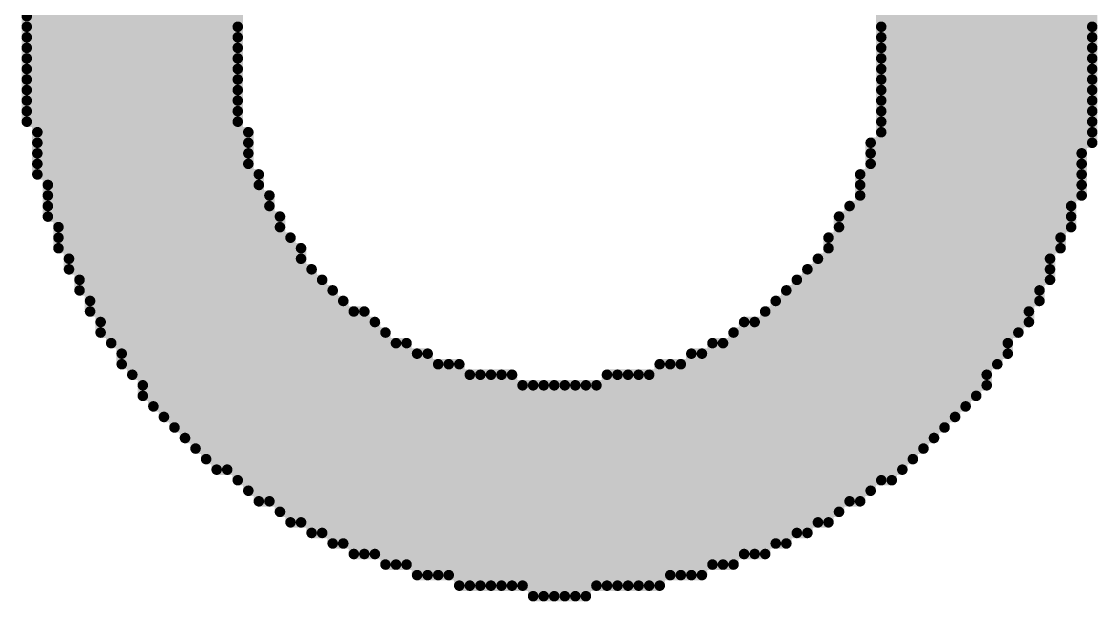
# Model space of a CAD drawing. Header units: millimetres. Extents: x 815.6 to 893.6, y 388.2 to 436.2.
# Drawn here: x 821.658 to 824.249, y 423.694 to 425.091 of the extents above; entities that cross this region are included whole.
import ezdxf

# ---------------------------------------------------------------- set-up
doc = ezdxf.new("R2010")
doc.units = ezdxf.units.MM
doc.layers.add('TOPOVERLAY', color=7, linetype='Continuous')

# ---------------------------------------------------------------- blocks, each defined once
blk = doc.blocks.new('10MM_9')
at = {"layer": 'TOPOVERLAY', "const_width": 0.0254}
for points in [[(-1.312342, 0.1397), (-1.312342, 2.4257)], [(-1.286942, 0.0127), (-1.286942, 2.4257)], [(-1.261542, -0.0889), (-1.261542, 2.4257)], [(-1.236142, -0.1651), (-1.236142, 2.4257)], [(-1.210742, -0.2159), (-1.210742, 2.4257)], [(-1.185342, -0.2667), (-1.185342, 2.4257)], [(-1.159942, -0.3175), (-1.159942, 2.4257)], [(-1.134542, -0.3683), (-1.134542, 2.4257)], [(-1.109142, -0.3937), (-1.109142, 2.4257)], [(-1.083742, -0.4445), (-1.083742, 2.4257)], [(-1.058342, -0.4699), (-1.058342, 2.4257)], [(-1.032942, -0.5207), (-1.032942, 2.4257)], [(-1.007542, -0.5461), (-1.007542, 2.4257)], [(-0.982142, -0.5715), (-0.982142, 2.4257)], [(-0.956742, -0.5969), (-0.956742, 2.4257)], [(-0.931342, -0.6223), (-0.931342, 2.4257)], [(-0.905942, -0.6477), (-0.905942, 2.4257)], [(-0.880542, -0.6731), (-0.880542, 2.4257)], [(-0.855142, -0.6985), (-0.855142, 2.4257)], [(-0.829742, -0.6985), (-0.829742, 2.4257)], [(-0.804342, -0.7239), (-0.804342, 1.3081)], [(0.745058, -0.7239), (0.745058, 1.3081)], [(0.770458, -0.7239), (0.770458, 1.3081)], [(0.795858, -0.6985), (0.795858, 1.2827)], [(0.821258, -0.6731), (0.821258, 1.2573)], [(0.846658, -0.6477), (0.846658, 1.2319)], [(0.872058, -0.6223), (0.872058, 1.2065)], [(0.897458, -0.5969), (0.897458, 1.1811)], [(0.922858, -0.5715), (0.922858, 1.1557)], [(0.948258, -0.5461), (0.948258, 1.1303)], [(0.973658, -0.5207), (0.973658, 1.1049)], [(0.999058, -0.4953), (0.999058, 1.0795)], [(1.024458, -0.4445), (1.024458, 1.0287)], [(1.049858, -0.4191), (1.049858, 1.0033)], [(1.075258, -0.3683), (1.075258, 0.9525)], [(1.100658, -0.3429), (1.100658, 0.9271)], [(1.126058, -0.2921), (1.126058, 0.8763)], [(1.151458, -0.2413), (1.151458, 0.8255)], [(1.176858, -0.1651), (1.176858, 0.7747)], [(1.202258, -0.1143), (1.202258, 0.6985)], [(1.227658, -0.0381), (1.227658, 0.6223)], [(1.253058, 0.0889), (1.253058, 0.4953)], [(-1.312342, 0.3683), (-0.804342, 0.3683)], [(0.745058, 0.3683), (1.253058, 0.3683)], [(-1.312342, 0.3429), (-0.804342, 0.3429)], [(0.745058, 0.3429), (1.253058, 0.3429)], [(-1.312342, 0.3175), (-0.804342, 0.3175)], [(0.745058, 0.3175), (1.253058, 0.3175)], [(-1.312342, 0.2921), (-0.804342, 0.2921)], [(0.745058, 0.2921), (1.253058, 0.2921)], [(-1.312342, 0.2667), (-0.804342, 0.2667)], [(0.745058, 0.2667), (1.253058, 0.2667)], [(-1.312342, 0.2413), (-0.804342, 0.2413)], [(0.745058, 0.2413), (1.253058, 0.2413)], [(-1.312342, 0.2159), (-0.804342, 0.2159)], [(0.745058, 0.2159), (1.253058, 0.2159)], [(-1.312342, 0.1905), (-0.804342, 0.1905)], [(0.745058, 0.1905), (1.253058, 0.1905)], [(-1.312342, 0.1651), (-0.804342, 0.1651)], [(0.745058, 0.1651), (1.253058, 0.1651)], [(-1.312342, 0.1397), (-0.804342, 0.1397)], [(0.745058, 0.1397), (1.253058, 0.1397)], [(-1.286942, 0.1143), (-0.778942, 0.1143)], [(-0.778942, -0.7493), (-0.778942, 0.1143)], [(0.745058, 0.1143), (1.253058, 0.1143)], [(-1.286942, 0.0889), (-0.778942, 0.0889)], [(0.719658, -0.7493), (0.719658, 0.0889)], [(0.719658, 0.0889), (1.253058, 0.0889)], [(-1.286942, 0.0635), (-0.778942, 0.0635)], [(0.719658, 0.0635), (1.227658, 0.0635)], [(-1.286942, 0.0381), (-0.778942, 0.0381)], [(0.719658, 0.0381), (1.227658, 0.0381)], [(-1.286942, 0.0127), (-0.753542, 0.0127)], [(-1.261542, -0.0127), (-0.753542, -0.0127)], [(-0.753542, -0.7747), (-0.753542, 0.0127)], [(0.694258, -0.7747), (0.694258, 0.0127)], [(0.694258, 0.0127), (1.227658, 0.0127)], [(0.694258, -0.0127), (1.227658, -0.0127)], [(-1.261542, -0.0381), (-0.728142, -0.0381)], [(-0.728142, -0.7747), (-0.728142, -0.0381)], [(0.694258, -0.0381), (1.227658, -0.0381)], [(-1.261542, -0.0635), (-0.728142, -0.0635)], [(0.668858, -0.7747), (0.668858, -0.0635)], [(0.668858, -0.0635), (1.202258, -0.0635)], [(-1.261542, -0.0889), (-0.702742, -0.0889)], [(-0.702742, -0.8001), (-0.702742, -0.0889)], [(0.643458, -0.8001), (0.643458, -0.0889)], [(0.643458, -0.0889), (1.202258, -0.0889)], [(-1.236142, -0.1143), (-0.702742, -0.1143)], [(0.643458, -0.1143), (1.202258, -0.1143)], [(-1.236142, -0.1397), (-0.677342, -0.1397)], [(-0.677342, -0.8255), (-0.677342, -0.1397)], [(0.618058, -0.8255), (0.618058, -0.1397)], [(0.618058, -0.1397), (1.176858, -0.1397)], [(-1.236142, -0.1651), (-0.651942, -0.1651)], [(-0.651942, -0.8255), (-0.651942, -0.1651)], [(0.618058, -0.1651), (1.176858, -0.1651)], [(-1.210742, -0.1905), (-0.651942, -0.1905)], [(0.592658, -0.8255), (0.592658, -0.1905)], [(0.592658, -0.1905), (1.151458, -0.1905)], [(-1.210742, -0.2159), (-0.626542, -0.2159)], [(-0.626542, -0.8509), (-0.626542, -0.2159)], [(0.567258, -0.8509), (0.567258, -0.2159)], [(0.567258, -0.2159), (1.151458, -0.2159)], [(-1.185342, -0.2413), (-0.601142, -0.2413)], [(-0.601142, -0.8509), (-0.601142, -0.2413)], [(0.541858, -0.8509), (0.541858, -0.2413)], [(0.541858, -0.2413), (1.151458, -0.2413)], [(-1.185342, -0.2667), (-0.575742, -0.2667)], [(-0.575742, -0.8763), (-0.575742, -0.2667)], [(0.516458, -0.8763), (0.516458, -0.2667)], [(0.516458, -0.2667), (1.126058, -0.2667)], [(-1.159942, -0.2921), (-0.550342, -0.2921)], [(-0.550342, -0.8763), (-0.550342, -0.2921)], [(0.491058, -0.8763), (0.491058, -0.2921)], [(0.491058, -0.2921), (1.126058, -0.2921)], [(-1.159942, -0.3175), (-0.499542, -0.3175)], [(-0.524942, -0.9017), (-0.524942, -0.3175)], [(-0.499542, -0.9017), (-0.499542, -0.3175)], [(0.465658, -0.9017), (0.465658, -0.3175)], [(0.465658, -0.3175), (1.100658, -0.3175)], [(-1.134542, -0.3429), (-0.474142, -0.3429)], [(-0.474142, -0.9017), (-0.474142, -0.3429)], [(0.414858, -0.9017), (0.414858, -0.3429)], [(0.414858, -0.3429), (1.100658, -0.3429)], [(0.440258, -0.9017), (0.440258, -0.3429)], [(-1.134542, -0.3683), (-0.448742, -0.3683)], [(-0.448742, -0.9271), (-0.448742, -0.3683)], [(0.389458, -0.9271), (0.389458, -0.3683)], [(0.389458, -0.3683), (1.075258, -0.3683)], [(-1.109142, -0.3937), (-0.397942, -0.3937)], [(-0.423342, -0.9271), (-0.423342, -0.3937)], [(-0.397942, -0.9271), (-0.397942, -0.3937)], [(0.338658, -0.9271), (0.338658, -0.3937)], [(0.338658, -0.3937), (1.049858, -0.3937)], [(0.364058, -0.9271), (0.364058, -0.3937)], [(-1.083742, -0.4191), (-0.347142, -0.4191)], [(-0.372542, -0.9525), (-0.372542, -0.4191)], [(-0.347142, -0.9525), (-0.347142, -0.4191)], [(0.287858, -0.9525), (0.287858, -0.4191)], [(0.287858, -0.4191), (1.049858, -0.4191)], [(0.313258, -0.9525), (0.313258, -0.4191)], [(-1.083742, -0.4445), (-0.270942, -0.4445)], [(-0.321742, -0.9525), (-0.321742, -0.4445)], [(-0.296342, -0.9525), (-0.296342, -0.4445)], [(-0.270942, -0.9779), (-0.270942, -0.4445)], [(0.211658, -0.9779), (0.211658, -0.4445)], [(0.211658, -0.4445), (1.024458, -0.4445)], [(0.237058, -0.9525), (0.237058, -0.4445)], [(0.262458, -0.9525), (0.262458, -0.4445)], [(-1.058342, -0.4699), (-0.143942, -0.4699)], [(-0.245542, -0.9779), (-0.245542, -0.4699)], [(-0.220142, -0.9779), (-0.220142, -0.4699)], [(-0.194742, -0.9779), (-0.194742, -0.4699)], [(-0.169342, -0.9779), (-0.169342, -0.4699)], [(-0.143942, -0.9779), (-0.143942, -0.4699)], [(0.084658, -0.9779), (0.084658, -0.4699)], [(0.084658, -0.4699), (0.999058, -0.4699)], [(0.110058, -0.9779), (0.110058, -0.4699)], [(0.135458, -0.9779), (0.135458, -0.4699)], [(0.160858, -0.9779), (0.160858, -0.4699)], [(0.186258, -0.9779), (0.186258, -0.4699)], [(-1.032942, -0.4953), (0.999058, -0.4953)], [(-0.118542, -0.9779), (-0.118542, -0.4953)], [(-0.093142, -1.0033), (-0.093142, -0.4953)], [(-0.067742, -1.0033), (-0.067742, -0.4953)], [(-0.042342, -1.0033), (-0.042342, -0.4953)], [(-0.016942, -1.0033), (-0.016942, -0.4953)], [(0.008458, -1.0033), (0.008458, -0.4953)], [(0.033858, -1.0033), (0.033858, -0.4953)], [(0.059258, -0.9779), (0.059258, -0.4953)], [(-1.032942, -0.5207), (0.973658, -0.5207)], [(-1.007542, -0.5461), (0.948258, -0.5461)], [(-0.982142, -0.5715), (0.922858, -0.5715)], [(-0.956742, -0.5969), (0.897458, -0.5969)], [(-0.931342, -0.6223), (0.872058, -0.6223)], [(-0.905942, -0.6477), (0.846658, -0.6477)], [(-0.880542, -0.6731), (0.821258, -0.6731)], [(-0.855142, -0.6985), (0.795858, -0.6985)], [(-0.804342, -0.7239), (0.770458, -0.7239)], [(-0.778942, -0.7493), (0.719658, -0.7493)], [(-0.753542, -0.7747), (0.694258, -0.7747)], [(-0.702742, -0.8001), (0.643458, -0.8001)], [(-0.677342, -0.8255), (0.618058, -0.8255)], [(-0.626542, -0.8509), (0.567258, -0.8509)], [(-0.575742, -0.8763), (0.516458, -0.8763)], [(-0.524942, -0.9017), (0.465658, -0.9017)], [(-0.448742, -0.9271), (0.389458, -0.9271)], [(-0.372542, -0.9525), (0.313258, -0.9525)], [(-0.270942, -0.9779), (0.211658, -0.9779)], [(-0.093142, -1.0033), (0.033858, -1.0033)]]:
    blk.add_lwpolyline(points, dxfattribs=at)
at = {"layer": 'TOPOVERLAY', "const_width": 0.0127}
for points in [[(-1.318692, 0.3937, 1), (-1.305992, 0.3937, 1)], [(-1.318692, 0.3683, 1), (-1.305992, 0.3683, 1)], [(-0.810692, 0.3683, 1), (-0.797992, 0.3683, 1)], [(0.738708, 0.3683, 1), (0.751408, 0.3683, 1)], [(1.246708, 0.3683, 1), (1.259408, 0.3683, 1)], [(-1.318692, 0.3429, 1), (-1.305992, 0.3429, 1)], [(-0.810692, 0.3429, 1), (-0.797992, 0.3429, 1)], [(0.738708, 0.3429, 1), (0.751408, 0.3429, 1)], [(1.246708, 0.3429, 1), (1.259408, 0.3429, 1)], [(-1.318692, 0.3175, 1), (-1.305992, 0.3175, 1)], [(-0.810692, 0.3175, 1), (-0.797992, 0.3175, 1)], [(0.738708, 0.3175, 1), (0.751408, 0.3175, 1)], [(1.246708, 0.3175, 1), (1.259408, 0.3175, 1)], [(-1.318692, 0.2921, 1), (-1.305992, 0.2921, 1)], [(-0.810692, 0.2921, 1), (-0.797992, 0.2921, 1)], [(0.738708, 0.2921, 1), (0.751408, 0.2921, 1)], [(1.246708, 0.2921, 1), (1.259408, 0.2921, 1)], [(-1.318692, 0.2667, 1), (-1.305992, 0.2667, 1)], [(-0.810692, 0.2667, 1), (-0.797992, 0.2667, 1)], [(0.738708, 0.2667, 1), (0.751408, 0.2667, 1)], [(1.246708, 0.2667, 1), (1.259408, 0.2667, 1)], [(-1.318692, 0.2413, 1), (-1.305992, 0.2413, 1)], [(-0.810692, 0.2413, 1), (-0.797992, 0.2413, 1)], [(0.738708, 0.2413, 1), (0.751408, 0.2413, 1)], [(1.246708, 0.2413, 1), (1.259408, 0.2413, 1)], [(-1.318692, 0.2159, 1), (-1.305992, 0.2159, 1)], [(-0.810692, 0.2159, 1), (-0.797992, 0.2159, 1)], [(0.738708, 0.2159, 1), (0.751408, 0.2159, 1)], [(1.246708, 0.2159, 1), (1.259408, 0.2159, 1)], [(-1.318692, 0.1905, 1), (-1.305992, 0.1905, 1)], [(-0.810692, 0.1905, 1), (-0.797992, 0.1905, 1)], [(0.738708, 0.1905, 1), (0.751408, 0.1905, 1)], [(1.246708, 0.1905, 1), (1.259408, 0.1905, 1)], [(-1.318692, 0.1651, 1), (-1.305992, 0.1651, 1)], [(-0.810692, 0.1651, 1), (-0.797992, 0.1651, 1)], [(0.738708, 0.1651, 1), (0.751408, 0.1651, 1)], [(1.246708, 0.1651, 1), (1.259408, 0.1651, 1)], [(-1.318692, 0.1397, 1), (-1.305992, 0.1397, 1)], [(-1.318692, 0.1397, 1), (-1.305992, 0.1397, 1)], [(-0.810692, 0.1397, 1), (-0.797992, 0.1397, 1)], [(0.738708, 0.1397, 1), (0.751408, 0.1397, 1)], [(1.246708, 0.1397, 1), (1.259408, 0.1397, 1)], [(-1.293292, 0.1143, 1), (-1.280592, 0.1143, 1)], [(-0.785292, 0.1143, 1), (-0.772592, 0.1143, 1)], [(-0.785292, 0.1143, 1), (-0.772592, 0.1143, 1)], [(0.738708, 0.1143, 1), (0.751408, 0.1143, 1)], [(1.246708, 0.1143, 1), (1.259408, 0.1143, 1)], [(-1.293292, 0.0889, 1), (-1.280592, 0.0889, 1)], [(-0.785292, 0.0889, 1), (-0.772592, 0.0889, 1)], [(0.713308, 0.0889, 1), (0.726008, 0.0889, 1)], [(0.713308, 0.0889, 1), (0.726008, 0.0889, 1)], [(1.246708, 0.0889, 1), (1.259408, 0.0889, 1)], [(1.246708, 0.0889, 1), (1.259408, 0.0889, 1)], [(-1.293292, 0.0635, 1), (-1.280592, 0.0635, 1)], [(-0.785292, 0.0635, 1), (-0.772592, 0.0635, 1)], [(0.713308, 0.0635, 1), (0.726008, 0.0635, 1)], [(1.221308, 0.0635, 1), (1.234008, 0.0635, 1)], [(-1.293292, 0.0381, 1), (-1.280592, 0.0381, 1)], [(-0.785292, 0.0381, 1), (-0.772592, 0.0381, 1)], [(0.713308, 0.0381, 1), (0.726008, 0.0381, 1)], [(1.221308, 0.0381, 1), (1.234008, 0.0381, 1)], [(-1.293292, 0.0127, 1), (-1.280592, 0.0127, 1)], [(-1.293292, 0.0127, 1), (-1.280592, 0.0127, 1)], [(-0.759892, 0.0127, 1), (-0.747192, 0.0127, 1)], [(-0.759892, 0.0127, 1), (-0.747192, 0.0127, 1)], [(-0.759892, -0.0127, 1), (-0.747192, -0.0127, 1)], [(0.687908, 0.0127, 1), (0.700608, 0.0127, 1)], [(0.687908, 0.0127, 1), (0.700608, 0.0127, 1)], [(0.687908, -0.0127, 1), (0.700608, -0.0127, 1)], [(1.221308, 0.0127, 1), (1.234008, 0.0127, 1)], [(-1.267892, -0.0127, 1), (-1.255192, -0.0127, 1)], [(-1.267892, -0.0381, 1), (-1.255192, -0.0381, 1)], [(-0.734492, -0.0381, 1), (-0.721792, -0.0381, 1)], [(-0.734492, -0.0381, 1), (-0.721792, -0.0381, 1)], [(0.687908, -0.0381, 1), (0.700608, -0.0381, 1)], [(1.221308, -0.0127, 1), (1.234008, -0.0127, 1)], [(1.221308, -0.0381, 1), (1.234008, -0.0381, 1)], [(1.221308, -0.0381, 1), (1.234008, -0.0381, 1)], [(-1.267892, -0.0635, 1), (-1.255192, -0.0635, 1)], [(-0.734492, -0.0635, 1), (-0.721792, -0.0635, 1)], [(0.662508, -0.0635, 1), (0.675208, -0.0635, 1)], [(0.662508, -0.0635, 1), (0.675208, -0.0635, 1)], [(1.195908, -0.0635, 1), (1.208608, -0.0635, 1)], [(-1.267892, -0.0889, 1), (-1.255192, -0.0889, 1)], [(-1.267892, -0.0889, 1), (-1.255192, -0.0889, 1)], [(-0.709092, -0.0889, 1), (-0.696392, -0.0889, 1)], [(-0.709092, -0.0889, 1), (-0.696392, -0.0889, 1)], [(0.637108, -0.0889, 1), (0.649808, -0.0889, 1)], [(0.637108, -0.0889, 1), (0.649808, -0.0889, 1)], [(1.195908, -0.0889, 1), (1.208608, -0.0889, 1)], [(-1.242492, -0.1143, 1), (-1.229792, -0.1143, 1)], [(-0.709092, -0.1143, 1), (-0.696392, -0.1143, 1)], [(0.637108, -0.1143, 1), (0.649808, -0.1143, 1)], [(1.195908, -0.1143, 1), (1.208608, -0.1143, 1)], [(1.195908, -0.1143, 1), (1.208608, -0.1143, 1)], [(-1.242492, -0.1397, 1), (-1.229792, -0.1397, 1)], [(-0.683692, -0.1397, 1), (-0.670992, -0.1397, 1)], [(-0.683692, -0.1397, 1), (-0.670992, -0.1397, 1)], [(0.611708, -0.1397, 1), (0.624408, -0.1397, 1)], [(0.611708, -0.1397, 1), (0.624408, -0.1397, 1)], [(1.170508, -0.1397, 1), (1.183208, -0.1397, 1)], [(-1.242492, -0.1651, 1), (-1.229792, -0.1651, 1)], [(-1.242492, -0.1651, 1), (-1.229792, -0.1651, 1)], [(-0.658292, -0.1651, 1), (-0.645592, -0.1651, 1)], [(-0.658292, -0.1651, 1), (-0.645592, -0.1651, 1)], [(0.611708, -0.1651, 1), (0.624408, -0.1651, 1)], [(1.170508, -0.1651, 1), (1.183208, -0.1651, 1)], [(1.170508, -0.1651, 1), (1.183208, -0.1651, 1)], [(-1.217092, -0.1905, 1), (-1.204392, -0.1905, 1)], [(-0.658292, -0.1905, 1), (-0.645592, -0.1905, 1)], [(0.586308, -0.1905, 1), (0.599008, -0.1905, 1)], [(0.586308, -0.1905, 1), (0.599008, -0.1905, 1)], [(1.145108, -0.1905, 1), (1.157808, -0.1905, 1)], [(-1.217092, -0.2159, 1), (-1.204392, -0.2159, 1)], [(-1.217092, -0.2159, 1), (-1.204392, -0.2159, 1)], [(-0.632892, -0.2159, 1), (-0.620192, -0.2159, 1)], [(-0.632892, -0.2159, 1), (-0.620192, -0.2159, 1)], [(0.560908, -0.2159, 1), (0.573608, -0.2159, 1)], [(0.560908, -0.2159, 1), (0.573608, -0.2159, 1)], [(1.145108, -0.2159, 1), (1.157808, -0.2159, 1)], [(-1.191692, -0.2413, 1), (-1.178992, -0.2413, 1)], [(-0.607492, -0.2413, 1), (-0.594792, -0.2413, 1)], [(-0.607492, -0.2413, 1), (-0.594792, -0.2413, 1)], [(0.535508, -0.2413, 1), (0.548208, -0.2413, 1)], [(0.535508, -0.2413, 1), (0.548208, -0.2413, 1)], [(1.145108, -0.2413, 1), (1.157808, -0.2413, 1)], [(1.145108, -0.2413, 1), (1.157808, -0.2413, 1)], [(-1.191692, -0.2667, 1), (-1.178992, -0.2667, 1)], [(-1.191692, -0.2667, 1), (-1.178992, -0.2667, 1)], [(-0.582092, -0.2667, 1), (-0.569392, -0.2667, 1)], [(-0.582092, -0.2667, 1), (-0.569392, -0.2667, 1)], [(0.510108, -0.2667, 1), (0.522808, -0.2667, 1)], [(0.510108, -0.2667, 1), (0.522808, -0.2667, 1)], [(1.119708, -0.2667, 1), (1.132408, -0.2667, 1)], [(-1.166292, -0.2921, 1), (-1.153592, -0.2921, 1)], [(-0.556692, -0.2921, 1), (-0.543992, -0.2921, 1)], [(-0.556692, -0.2921, 1), (-0.543992, -0.2921, 1)], [(0.484708, -0.2921, 1), (0.497408, -0.2921, 1)], [(0.484708, -0.2921, 1), (0.497408, -0.2921, 1)], [(1.119708, -0.2921, 1), (1.132408, -0.2921, 1)], [(1.119708, -0.2921, 1), (1.132408, -0.2921, 1)], [(-1.166292, -0.3175, 1), (-1.153592, -0.3175, 1)], [(-1.166292, -0.3175, 1), (-1.153592, -0.3175, 1)], [(-0.531292, -0.3175, 1), (-0.518592, -0.3175, 1)], [(-0.505892, -0.3175, 1), (-0.493192, -0.3175, 1)], [(-0.505892, -0.3175, 1), (-0.493192, -0.3175, 1)], [(0.459308, -0.3175, 1), (0.472008, -0.3175, 1)], [(0.459308, -0.3175, 1), (0.472008, -0.3175, 1)], [(1.094308, -0.3175, 1), (1.107008, -0.3175, 1)], [(-1.140892, -0.3429, 1), (-1.128192, -0.3429, 1)], [(-0.480492, -0.3429, 1), (-0.467792, -0.3429, 1)], [(-0.480492, -0.3429, 1), (-0.467792, -0.3429, 1)], [(0.408508, -0.3429, 1), (0.421208, -0.3429, 1)], [(0.408508, -0.3429, 1), (0.421208, -0.3429, 1)], [(0.433908, -0.3429, 1), (0.446608, -0.3429, 1)], [(1.094308, -0.3429, 1), (1.107008, -0.3429, 1)], [(1.094308, -0.3429, 1), (1.107008, -0.3429, 1)], [(-1.140892, -0.3683, 1), (-1.128192, -0.3683, 1)], [(-1.140892, -0.3683, 1), (-1.128192, -0.3683, 1)], [(-0.455092, -0.3683, 1), (-0.442392, -0.3683, 1)], [(-0.455092, -0.3683, 1), (-0.442392, -0.3683, 1)], [(0.383108, -0.3683, 1), (0.395808, -0.3683, 1)], [(0.383108, -0.3683, 1), (0.395808, -0.3683, 1)], [(1.068908, -0.3683, 1), (1.081608, -0.3683, 1)], [(1.068908, -0.3683, 1), (1.081608, -0.3683, 1)], [(-1.115492, -0.3937, 1), (-1.102792, -0.3937, 1)], [(-1.115492, -0.3937, 1), (-1.102792, -0.3937, 1)], [(-0.429692, -0.3937, 1), (-0.416992, -0.3937, 1)], [(-0.404292, -0.3937, 1), (-0.391592, -0.3937, 1)], [(-0.404292, -0.3937, 1), (-0.391592, -0.3937, 1)], [(0.332308, -0.3937, 1), (0.345008, -0.3937, 1)], [(0.332308, -0.3937, 1), (0.345008, -0.3937, 1)], [(0.357708, -0.3937, 1), (0.370408, -0.3937, 1)], [(1.043508, -0.3937, 1), (1.056208, -0.3937, 1)], [(-1.090092, -0.4191, 1), (-1.077392, -0.4191, 1)], [(-0.378892, -0.4191, 1), (-0.366192, -0.4191, 1)], [(-0.353492, -0.4191, 1), (-0.340792, -0.4191, 1)], [(-0.353492, -0.4191, 1), (-0.340792, -0.4191, 1)], [(0.281508, -0.4191, 1), (0.294208, -0.4191, 1)], [(0.281508, -0.4191, 1), (0.294208, -0.4191, 1)], [(0.306908, -0.4191, 1), (0.319608, -0.4191, 1)], [(1.043508, -0.4191, 1), (1.056208, -0.4191, 1)], [(1.043508, -0.4191, 1), (1.056208, -0.4191, 1)], [(-1.090092, -0.4445, 1), (-1.077392, -0.4445, 1)], [(-1.090092, -0.4445, 1), (-1.077392, -0.4445, 1)], [(-0.328092, -0.4445, 1), (-0.315392, -0.4445, 1)], [(-0.302692, -0.4445, 1), (-0.289992, -0.4445, 1)], [(-0.277292, -0.4445, 1), (-0.264592, -0.4445, 1)], [(-0.277292, -0.4445, 1), (-0.264592, -0.4445, 1)], [(0.205308, -0.4445, 1), (0.218008, -0.4445, 1)], [(0.205308, -0.4445, 1), (0.218008, -0.4445, 1)], [(0.230708, -0.4445, 1), (0.243408, -0.4445, 1)], [(0.256108, -0.4445, 1), (0.268808, -0.4445, 1)], [(1.018108, -0.4445, 1), (1.030808, -0.4445, 1)], [(1.018108, -0.4445, 1), (1.030808, -0.4445, 1)], [(-1.064692, -0.4699, 1), (-1.051992, -0.4699, 1)], [(-1.064692, -0.4699, 1), (-1.051992, -0.4699, 1)], [(-0.251892, -0.4699, 1), (-0.239192, -0.4699, 1)], [(-0.226492, -0.4699, 1), (-0.213792, -0.4699, 1)], [(-0.201092, -0.4699, 1), (-0.188392, -0.4699, 1)], [(-0.175692, -0.4699, 1), (-0.162992, -0.4699, 1)], [(-0.150292, -0.4699, 1), (-0.137592, -0.4699, 1)], [(-0.150292, -0.4699, 1), (-0.137592, -0.4699, 1)], [(0.078308, -0.4699, 1), (0.091008, -0.4699, 1)], [(0.078308, -0.4699, 1), (0.091008, -0.4699, 1)], [(0.103708, -0.4699, 1), (0.116408, -0.4699, 1)], [(0.129108, -0.4699, 1), (0.141808, -0.4699, 1)], [(0.154508, -0.4699, 1), (0.167208, -0.4699, 1)], [(0.179908, -0.4699, 1), (0.192608, -0.4699, 1)], [(0.992708, -0.4699, 1), (1.005408, -0.4699, 1)], [(-1.039292, -0.4953, 1), (-1.026592, -0.4953, 1)], [(-0.124892, -0.4953, 1), (-0.112192, -0.4953, 1)], [(-0.099492, -0.4953, 1), (-0.086792, -0.4953, 1)], [(-0.074092, -0.4953, 1), (-0.061392, -0.4953, 1)], [(-0.048692, -0.4953, 1), (-0.035992, -0.4953, 1)], [(-0.023292, -0.4953, 1), (-0.010592, -0.4953, 1)], [(0.002108, -0.4953, 1), (0.014808, -0.4953, 1)], [(0.027508, -0.4953, 1), (0.040208, -0.4953, 1)], [(0.052908, -0.4953, 1), (0.065608, -0.4953, 1)], [(0.992708, -0.4953, 1), (1.005408, -0.4953, 1)], [(0.992708, -0.4953, 1), (1.005408, -0.4953, 1)], [(-1.039292, -0.5207, 1), (-1.026592, -0.5207, 1)], [(-1.039292, -0.5207, 1), (-1.026592, -0.5207, 1)], [(0.967308, -0.5207, 1), (0.980008, -0.5207, 1)], [(0.967308, -0.5207, 1), (0.980008, -0.5207, 1)], [(-1.013892, -0.5461, 1), (-1.001192, -0.5461, 1)], [(-1.013892, -0.5461, 1), (-1.001192, -0.5461, 1)], [(0.941908, -0.5461, 1), (0.954608, -0.5461, 1)], [(0.941908, -0.5461, 1), (0.954608, -0.5461, 1)], [(-0.988492, -0.5715, 1), (-0.975792, -0.5715, 1)], [(-0.988492, -0.5715, 1), (-0.975792, -0.5715, 1)], [(0.916508, -0.5715, 1), (0.929208, -0.5715, 1)], [(0.916508, -0.5715, 1), (0.929208, -0.5715, 1)], [(-0.963092, -0.5969, 1), (-0.950392, -0.5969, 1)], [(-0.963092, -0.5969, 1), (-0.950392, -0.5969, 1)], [(0.891108, -0.5969, 1), (0.903808, -0.5969, 1)], [(0.891108, -0.5969, 1), (0.903808, -0.5969, 1)], [(-0.937692, -0.6223, 1), (-0.924992, -0.6223, 1)], [(-0.937692, -0.6223, 1), (-0.924992, -0.6223, 1)], [(0.865708, -0.6223, 1), (0.878408, -0.6223, 1)], [(0.865708, -0.6223, 1), (0.878408, -0.6223, 1)], [(-0.912292, -0.6477, 1), (-0.899592, -0.6477, 1)], [(-0.912292, -0.6477, 1), (-0.899592, -0.6477, 1)], [(0.840308, -0.6477, 1), (0.853008, -0.6477, 1)], [(0.840308, -0.6477, 1), (0.853008, -0.6477, 1)], [(-0.886892, -0.6731, 1), (-0.874192, -0.6731, 1)], [(-0.886892, -0.6731, 1), (-0.874192, -0.6731, 1)], [(0.814908, -0.6731, 1), (0.827608, -0.6731, 1)], [(0.814908, -0.6731, 1), (0.827608, -0.6731, 1)], [(-0.861492, -0.6985, 1), (-0.848792, -0.6985, 1)], [(-0.861492, -0.6985, 1), (-0.848792, -0.6985, 1)], [(-0.836092, -0.6985, 1), (-0.823392, -0.6985, 1)], [(0.789508, -0.6985, 1), (0.802208, -0.6985, 1)], [(0.789508, -0.6985, 1), (0.802208, -0.6985, 1)], [(-0.810692, -0.7239, 1), (-0.797992, -0.7239, 1)], [(-0.810692, -0.7239, 1), (-0.797992, -0.7239, 1)], [(0.738708, -0.7239, 1), (0.751408, -0.7239, 1)], [(0.764108, -0.7239, 1), (0.776808, -0.7239, 1)], [(0.764108, -0.7239, 1), (0.776808, -0.7239, 1)], [(-0.785292, -0.7493, 1), (-0.772592, -0.7493, 1)], [(-0.785292, -0.7493, 1), (-0.772592, -0.7493, 1)], [(0.713308, -0.7493, 1), (0.726008, -0.7493, 1)], [(0.713308, -0.7493, 1), (0.726008, -0.7493, 1)], [(-0.759892, -0.7747, 1), (-0.747192, -0.7747, 1)], [(-0.759892, -0.7747, 1), (-0.747192, -0.7747, 1)], [(-0.734492, -0.7747, 1), (-0.721792, -0.7747, 1)], [(0.662508, -0.7747, 1), (0.675208, -0.7747, 1)], [(0.687908, -0.7747, 1), (0.700608, -0.7747, 1)], [(0.687908, -0.7747, 1), (0.700608, -0.7747, 1)], [(-0.709092, -0.8001, 1), (-0.696392, -0.8001, 1)], [(-0.709092, -0.8001, 1), (-0.696392, -0.8001, 1)], [(0.637108, -0.8001, 1), (0.649808, -0.8001, 1)], [(0.637108, -0.8001, 1), (0.649808, -0.8001, 1)], [(-0.683692, -0.8255, 1), (-0.670992, -0.8255, 1)], [(-0.683692, -0.8255, 1), (-0.670992, -0.8255, 1)], [(-0.658292, -0.8255, 1), (-0.645592, -0.8255, 1)], [(0.586308, -0.8255, 1), (0.599008, -0.8255, 1)], [(0.611708, -0.8255, 1), (0.624408, -0.8255, 1)], [(0.611708, -0.8255, 1), (0.624408, -0.8255, 1)], [(-0.632892, -0.8509, 1), (-0.620192, -0.8509, 1)], [(-0.632892, -0.8509, 1), (-0.620192, -0.8509, 1)], [(-0.607492, -0.8509, 1), (-0.594792, -0.8509, 1)], [(0.535508, -0.8509, 1), (0.548208, -0.8509, 1)], [(0.560908, -0.8509, 1), (0.573608, -0.8509, 1)], [(0.560908, -0.8509, 1), (0.573608, -0.8509, 1)], [(-0.582092, -0.8763, 1), (-0.569392, -0.8763, 1)], [(-0.582092, -0.8763, 1), (-0.569392, -0.8763, 1)], [(-0.556692, -0.8763, 1), (-0.543992, -0.8763, 1)], [(0.484708, -0.8763, 1), (0.497408, -0.8763, 1)], [(0.510108, -0.8763, 1), (0.522808, -0.8763, 1)], [(0.510108, -0.8763, 1), (0.522808, -0.8763, 1)], [(-0.531292, -0.9017, 1), (-0.518592, -0.9017, 1)], [(-0.531292, -0.9017, 1), (-0.518592, -0.9017, 1)], [(-0.505892, -0.9017, 1), (-0.493192, -0.9017, 1)], [(-0.480492, -0.9017, 1), (-0.467792, -0.9017, 1)], [(0.408508, -0.9017, 1), (0.421208, -0.9017, 1)], [(0.433908, -0.9017, 1), (0.446608, -0.9017, 1)], [(0.459308, -0.9017, 1), (0.472008, -0.9017, 1)], [(0.459308, -0.9017, 1), (0.472008, -0.9017, 1)], [(-0.455092, -0.9271, 1), (-0.442392, -0.9271, 1)], [(-0.455092, -0.9271, 1), (-0.442392, -0.9271, 1)], [(-0.429692, -0.9271, 1), (-0.416992, -0.9271, 1)], [(-0.404292, -0.9271, 1), (-0.391592, -0.9271, 1)], [(0.332308, -0.9271, 1), (0.345008, -0.9271, 1)], [(0.357708, -0.9271, 1), (0.370408, -0.9271, 1)], [(0.383108, -0.9271, 1), (0.395808, -0.9271, 1)], [(0.383108, -0.9271, 1), (0.395808, -0.9271, 1)], [(-0.378892, -0.9525, 1), (-0.366192, -0.9525, 1)], [(-0.378892, -0.9525, 1), (-0.366192, -0.9525, 1)], [(-0.353492, -0.9525, 1), (-0.340792, -0.9525, 1)], [(-0.328092, -0.9525, 1), (-0.315392, -0.9525, 1)], [(-0.302692, -0.9525, 1), (-0.289992, -0.9525, 1)], [(0.230708, -0.9525, 1), (0.243408, -0.9525, 1)], [(0.256108, -0.9525, 1), (0.268808, -0.9525, 1)], [(0.281508, -0.9525, 1), (0.294208, -0.9525, 1)], [(0.306908, -0.9525, 1), (0.319608, -0.9525, 1)], [(0.306908, -0.9525, 1), (0.319608, -0.9525, 1)], [(-0.277292, -0.9779, 1), (-0.264592, -0.9779, 1)], [(-0.277292, -0.9779, 1), (-0.264592, -0.9779, 1)], [(-0.251892, -0.9779, 1), (-0.239192, -0.9779, 1)], [(-0.226492, -0.9779, 1), (-0.213792, -0.9779, 1)], [(-0.201092, -0.9779, 1), (-0.188392, -0.9779, 1)], [(-0.175692, -0.9779, 1), (-0.162992, -0.9779, 1)], [(-0.150292, -0.9779, 1), (-0.137592, -0.9779, 1)], [(-0.124892, -0.9779, 1), (-0.112192, -0.9779, 1)], [(0.052908, -0.9779, 1), (0.065608, -0.9779, 1)], [(0.078308, -0.9779, 1), (0.091008, -0.9779, 1)], [(0.103708, -0.9779, 1), (0.116408, -0.9779, 1)], [(0.129108, -0.9779, 1), (0.141808, -0.9779, 1)], [(0.154508, -0.9779, 1), (0.167208, -0.9779, 1)], [(0.179908, -0.9779, 1), (0.192608, -0.9779, 1)], [(0.205308, -0.9779, 1), (0.218008, -0.9779, 1)], [(0.205308, -0.9779, 1), (0.218008, -0.9779, 1)], [(-0.099492, -1.0033, 1), (-0.086792, -1.0033, 1)], [(-0.099492, -1.0033, 1), (-0.086792, -1.0033, 1)], [(-0.074092, -1.0033, 1), (-0.061392, -1.0033, 1)], [(-0.048692, -1.0033, 1), (-0.035992, -1.0033, 1)], [(-0.023292, -1.0033, 1), (-0.010592, -1.0033, 1)], [(0.002108, -1.0033, 1), (0.014808, -1.0033, 1)], [(0.027508, -1.0033, 1), (0.040208, -1.0033, 1)], [(0.027508, -1.0033, 1), (0.040208, -1.0033, 1)]]:
    blk.add_lwpolyline(points, format="xyb", close=True, dxfattribs=at)

msp = doc.modelspace()

# ---------------------------------------------------------------- block references
msp.add_blockref('10MM_9', (822.9831, 424.7104))

doc.saveas('drawing.dxf')
